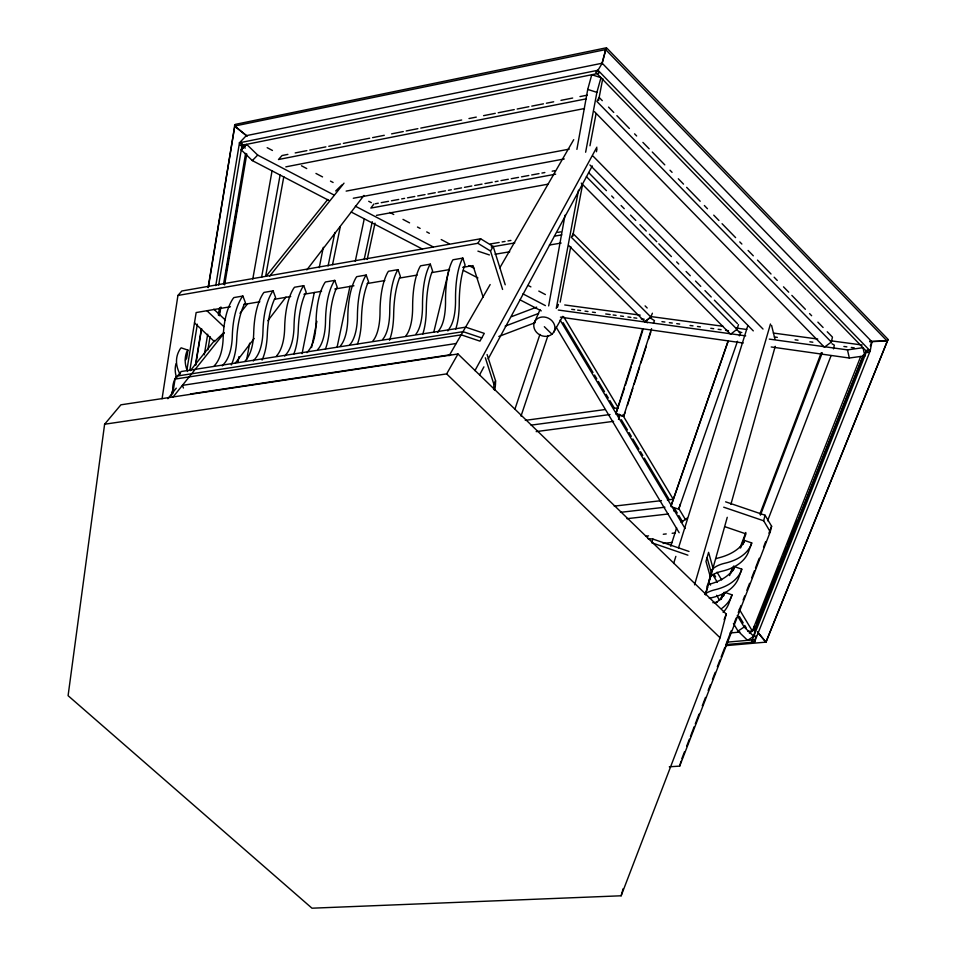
<?xml version="1.0" encoding="UTF-8"?>
<svg xmlns="http://www.w3.org/2000/svg" width="956" height="956" viewBox="0 0 956 956"><rect width="100%" height="100%" fill="white"/><g stroke="black" fill="none" stroke-linecap="round" stroke-linejoin="round"><path stroke-width="1.43" d="M104.61 424.225L68.091 695.681L311.979 908.2L621.149 895.784L720.059 637.76L726.249 614.051L457.984 353.983L120.898 404.818L104.61 424.225L446.643 373.904L457.984 353.983M162.066 398.748L177.936 295.452L181.831 290.994L480.641 238.785L493.2 246.481L505.222 284.78M172.749 393.764L175.056 379.09L181.186 371.525L465.703 327.155L484.274 333.381L479.96 341.137L461.258 334.851L175.056 379.09M180.075 374.226A73.504 40.009 10.4 0 1 180.122 349.06L181.138 347.829L187.962 350.147L186.659 358.392L185.464 360.065M186.946 369.781L196.147 312.552L230.432 306.745M189.957 369.817L197.342 324.192M195.406 365.323L201.405 328.613M208.133 287.481L234.973 124.627L208.324 287.541M195.61 365.335L201.608 328.637M204.285 354.831L207.703 334.218M215.769 285.617L239.478 142.791L246.29 135.656L602.196 63.215L871.932 341.794L870.187 350.9L867.797 352.645L595.755 72.309L598.002 70.254L602.196 63.215M207.882 349.824L210.093 336.584M218.697 285.055L242.286 143.723L239.478 142.791L240.494 145.575L598.838 73.301L598.002 70.254L239.478 142.791M243.326 148.096L243.816 145.157M244.318 147.439L244.808 144.487M218.35 315.074L219.593 307.724M223.561 284.207L245.608 153.354M219.02 314.679L219.522 311.74M224.732 280.825L225.234 277.885M226.476 270.524L226.978 267.584M227.468 264.633L227.97 261.693M228.46 258.741L228.962 255.802M229.452 252.862L229.954 249.91M230.456 246.971L230.946 244.031M231.448 241.079L231.938 238.14M234.172 224.887L234.674 221.947M235.176 219.008L235.666 216.056M236.168 213.116L236.658 210.177M237.16 207.225L237.65 204.285M240.888 185.153L241.378 182.202M241.88 179.262L242.37 176.322M242.872 173.371L243.362 170.431M243.864 167.491L244.366 164.54M219.438 315.767L220.92 306.936M224.648 284.876L246.779 153.928M237.924 362.444L238.964 356.6M252.778 279.068L272.066 170.825M246.756 359.253L249.671 343.168M261.574 277.383L280.108 175.032M548.648 305.908L565.02 215.208M576.898 149.387L587.737 89.41L591.764 74.723L600.966 77.675L596.891 92.362L585.634 152.219M265.649 276.224L283.812 176.645M556.273 308.441L578.5 190.184M560.18 302.12L570.756 246.588M572.704 236.371L582.443 185.225M589.96 145.778L596.078 113.633M598.587 100.476L602.758 78.559M596.436 151.741L597.01 148.801M771.217 346.968L849.334 358.022L864.833 355.859L865.837 350.756M302.06 353.66L314.285 292.464M319.232 267.692L323.307 247.293M311.56 347.554L316.878 321.335M328.087 265.995L334.875 232.499M332.557 264.633L340.3 226.668M337.062 347.339L350.015 286.107M355.262 261.323L364.212 219.055M364.14 259.614L372.266 221.72M367.188 259.423L375.015 223.142M833.489 348.868L834.325 345.152L831.959 343.718M594.477 111.649L824.395 347.207L831.326 342.057L832.461 337.121L827.251 331.78M726.321 644.535L754.511 642.062L756.041 635.573M733.431 623.408L738.008 631.08L747.592 640.353L753.746 636.314L755.455 629.072L753.926 626.515M433.773 332.138L449.153 269.102M669.296 766.796L679.692 766.115L770.249 531.835L771.612 526.254L765.051 515.224L725.616 501.828M770.249 531.835L763.665 520.781L765.051 515.224M742.991 544.43L744.485 540.463L751.715 542.924L751.332 544.43A74.962 41.945 19.3 0 1 724.779 563.251A48.314 27.784 21.5 0 0 711.372 570.146M733.144 570.577L734.614 566.693L741.772 569.143L741.378 570.66A74.233 42.422 19.5 0 1 714.897 589.792A47.824 28.071 21.7 0 0 705.181 593.831M602.017 63.968L606.307 47.8L235.379 124.364L234.543 126.061L246.851 136.039M744.485 540.463L743.84 542.375A82.12 45.816 19 0 1 719.091 557.754A60.515 34.81 21.6 0 0 715.769 558.746M723.453 596.209L724.887 592.397L731.961 594.823L731.567 596.365A73.528 42.865 19.6 0 1 721.959 608.279M734.614 566.693L733.957 568.617A81.332 46.33 19.2 0 1 709.292 584.271M724.887 592.397L724.218 594.345A80.555 46.82 19.3 0 1 715.447 603.105M679.692 766.115L680.983 761.275M601.886 63.777L605.686 49.604L606.833 48.087L887.909 339.201L887.12 340.993L869.733 341.674M705.48 594.907L727.253 517.316M730.886 504.386L775.232 346.323M621.149 895.784L623.121 888.733M694.558 584.833L770.464 324.012M673.633 563.478L675.856 556.356M678.533 547.812L747.855 325.518M642.695 328.84L615.891 413.733L623.611 416.35L625.188 412.347M651.562 328.649L623.611 416.35L615.891 413.733L624.531 388.017M625.427 385.196L631.211 366.853M632.107 364.033L642.802 330.179M739.347 335.855L740.458 332.341M627.447 405.284L632.848 388.351M634.198 384.121L639.6 367.176M640.95 362.945L646.352 346.012M648.598 338.95L650.845 331.899M670.765 546.27L676.633 527.832M672.152 506.991L678.7 509.225L680.349 504.111M581.26 183.122L730.587 334.265L736.992 329.306L738.486 324.646M673.669 510.91L674.506 508.341M671.243 505.33L727.875 341.662M514.878 409.311L539.925 334.409M689.001 551.457L652.9 539.065L651.669 542.733L687.878 555.173M521.008 416.111L547.979 335.532M557.456 307.27L558.4 304.438M670.849 506.549L728.161 341.256M678.7 509.225L737.506 341.232M709.89 576.48L712.997 568.127L708.587 552.353L705.982 561.387L710.439 577.233L706.807 587.008M708.91 580.447L711.491 573.469L707.058 557.647M704.99 594.405L707.583 587.426M720.621 599.257L722.724 593.7M729.548 575.608L732.702 567.267M740.052 547.788L745.823 532.48M721.194 599.4L723.823 592.433M731.197 572.907L733.838 565.94M740.673 547.824L745.943 533.878L724.863 526.684M731.961 594.823L728.675 603.977A73.313 42.996 19.6 0 1 723.13 612.378M741.772 569.143L738.426 578.428A74.018 42.554 19.5 0 1 711.981 597.643A47.681 28.154 21.8 0 0 709.268 598.408M751.715 542.924L748.321 552.353A74.747 42.088 19.4 0 1 721.804 571.27A48.158 27.879 21.5 0 0 710.105 576.647M759.889 514.029L821.288 352.668M760.414 515.188L822.28 352.752M724.11 619.631L726.249 614.051M767.608 520.769L831.075 355.656M681.843 758.67L684.532 751.715M686.683 746.146L689.372 739.191M690.447 736.407L694.199 726.668M695.275 723.883L699.039 714.132M702.266 705.791L705.492 697.438M708.181 690.483L710.332 684.914M712.483 679.346L715.172 672.391M717.323 666.822L720.011 659.855M721.087 657.071L724.839 647.332M725.915 644.547L731.292 630.637M734.519 622.284L736.132 618.102M738.283 612.545L740.972 605.578M743.123 600.01L744.736 595.839M746.887 590.27L749.576 583.315M751.727 577.747L754.415 570.792M755.479 568.007L759.243 558.256M763.545 547.131L765.696 541.562M768.923 533.209L771.612 526.254M747.891 631.402L752.336 630.996L860.699 356.492M756.817 623.312L779.271 566.526M780.359 563.753L783.095 556.834M784.195 554.062L786.931 547.131M788.031 544.37L797.34 520.817M754.846 629.371L863.483 354.676M754.858 629.813L863.34 355.584M870.295 345.953L871.944 341.782L869.96 341.137M618.484 419.397L619.548 416.72L619.189 414.163M754.511 642.062L870.187 350.9L867.2 349.908L751.834 641.141L754.511 642.062L753.89 639.791L727.169 642.145M653.426 323.14L654.454 320.607L649.662 317.583M765.911 642.265L887.909 339.715L765.911 642.265L757.809 632.406M652.398 313.21L650.857 316.998L644.93 321.766L568.689 245.441M534.069 323.271L540.068 309.625M725.891 645.635L765.935 642.133L766.437 641.046M493.607 389.51A61.59 51.385 30.2 0 0 493.846 384.133L495.567 380.835L487.094 354.533M479.661 374.74L483.915 366.865M488.158 358.978L592.29 165.938M474.941 370.629L596.867 147.176M553.596 332.353A10.863 9.381 26.7 0 0 544.191 317.022A10.863 9.381 26.7 0 0 535.264 330.633A10.863 9.381 26.7 0 0 553.596 332.353L562.726 316.364M449.117 355.728L490.153 284.565M499.857 267.752L573.72 139.672M447.838 330.919L450.204 327.155A50.19 18.618 80.4 0 0 455.534 299.539A76.862 27.007 81.1 0 1 462.095 259.303L462.847 258.084L465.118 265.147L464.186 266.879A84.032 29.337 81.2 0 0 459.239 303.195A62.905 23.362 80.4 0 1 455.618 329.378M502.593 289.453L490.5 251.01L493.2 246.481M437.693 332.509L440.083 328.745A50.094 18.833 80.4 0 0 445.532 301.176A76.719 27.318 81.1 0 1 452.236 260.988L453.001 259.769L462.847 258.084M177.936 295.452L477.869 243.29L480.641 238.785M422.767 334.098A62.463 24.223 80.3 0 0 426.316 309.039A83.471 30.449 81.2 0 1 431.658 272.89L432.638 271.157L430.32 264.155L429.531 265.374A76.361 28.035 81 0 0 422.504 305.43A49.843 19.311 80.3 0 1 416.816 332.915L415.884 334.206M389.498 340.216A62.032 25.071 80.2 0 0 393.669 314.297A82.945 31.524 81.1 0 1 399.393 278.316L400.421 276.583L398.055 269.64L397.23 270.847A75.871 29.027 81 0 0 389.749 310.724A49.497 19.98 80.2 0 1 383.715 338.101L382.747 339.38M357.389 344.291A61.614 25.884 80.1 0 0 361.452 319.471A82.419 32.588 81 0 1 367.546 283.669L368.61 281.936L366.208 275.041L365.359 276.26A75.381 29.995 80.9 0 0 357.425 315.958A49.174 20.638 80.1 0 1 351.055 343.204L350.039 344.483M307.019 352.668L309.242 349.753A48.744 21.45 80 0 0 316.03 322.662A74.759 31.213 80.8 0 1 324.538 283.203L325.434 281.984L334.779 280.383L337.217 287.23L336.106 288.951A81.893 33.615 81 0 0 329.653 324.586A61.208 26.672 80 0 1 325.339 349.299M284.745 356.122L287.027 353.218A48.517 21.88 79.9 0 0 294.03 326.211A74.437 31.859 80.8 0 1 302.825 286.872L303.745 285.653L306.231 292.452L305.084 294.161A81.379 34.607 80.9 0 0 298.272 329.641A60.79 27.449 79.9 0 1 293.719 354.222M334.779 280.383L333.895 281.602A74.903 30.939 80.8 0 0 325.518 321.12A48.84 21.259 80 0 1 318.826 348.247L317.774 349.514M405.894 335.771L406.85 334.492A49.736 19.514 80.3 0 0 412.634 307.043A76.205 28.333 81 0 1 419.804 267.035L420.604 265.816L430.32 264.155M373.892 204.022L370.856 208.073L555.663 174.171M253.292 361.033L255.646 358.118A48.194 22.478 79.8 0 0 262.96 331.242A73.959 32.743 80.7 0 1 272.161 292.07L273.117 290.863L275.627 297.603L274.444 299.312A80.878 35.575 80.8 0 0 267.298 334.624A60.395 28.19 79.7 0 1 262.087 360.065M235.164 363.292L254.212 338.472M267.823 320.738L285.964 297.089M306.828 269.903L363.973 195.418M372.888 340.934L373.88 339.643A49.401 20.184 80.2 0 0 380.01 312.313A75.715 29.325 81 0 1 387.634 272.496L388.471 271.277L398.055 269.64M222.258 365.909L224.684 363.005A47.872 23.052 79.7 0 0 232.296 336.237A73.504 33.603 80.6 0 1 241.904 297.244L242.884 296.037L245.429 302.729L244.21 304.438A80.376 36.519 80.8 0 0 236.73 339.595A59.989 28.919 79.6 0 1 231.28 364.905M173.108 396.979L224.194 333.058M239.98 313.305L247.413 304.008M269.712 276.117L344.005 183.158M167.85 398.7L176.298 388.16M190.316 370.689L214.622 340.408M266.043 276.344L327.753 199.469M340.324 346.012L341.352 344.734A49.067 20.829 80.1 0 0 347.805 317.523A75.237 30.281 80.9 0 1 355.883 277.885L356.743 276.666L366.208 275.041M187.962 350.147L186.767 351.808A80.615 43.833 10.7 0 0 187.591 371.502M276.475 355.979L277.575 354.7A48.421 22.06 79.9 0 0 284.673 327.741A74.293 32.122 80.7 0 1 293.6 288.449L294.52 287.242L303.745 285.653M245.178 360.866L246.313 359.587A48.099 22.645 79.8 0 0 253.722 332.748A73.827 33.006 80.7 0 1 263.043 293.635L263.999 292.416L273.117 290.863M214.311 365.73L215.47 364.463A47.776 23.219 79.6 0 0 223.178 337.731A73.361 33.866 80.6 0 1 232.906 298.786L233.885 297.579L242.884 296.037M328.84 200.401L252.312 160.596L241.259 149.889L246.003 144.87M241.259 149.889L246.624 144.344L257.702 155.087L334.242 195.132M252.312 160.596L257.702 155.087M335.687 190.985L341.854 184.986M223.847 332.616L214.467 341.603L194.498 322.853M644.93 321.754L647.594 322.638L644.93 321.766L650.857 316.998L571.353 237.279L573.206 233.742L619.058 279.75M681.162 522.406L687.197 518.068M738.008 631.08L744.15 627.017L753.746 636.314M749.337 633.099L755.455 629.072M505.174 326.127L538.587 313.437M498.829 336.464L535.097 322.686M511.651 316.615L536.71 307.115M234.543 126.061L605.853 49.545M287.887 154.382L282.044 155.541L278.483 159.521L586.398 98.815M295.189 152.936L306.876 150.63M309.792 150.044L325.865 146.866M328.78 146.292L340.467 143.986M343.383 143.4L369.673 138.202M372.589 137.628L384.276 135.31M391.578 133.864L403.265 131.558M406.18 130.972L417.868 128.666M420.783 128.092L461.676 120.002M468.978 118.556L476.279 117.11M483.581 115.664L495.268 113.346M498.184 112.772L514.244 109.593M517.172 109.02L528.847 106.702M531.775 106.128L543.45 103.822M546.378 103.236L553.679 101.79M560.981 100.344L572.668 98.038M579.969 96.592L587.271 95.146M285.82 166.87L584.475 108.53M346.144 191.104L569.202 149.148M353.29 198.262L564.279 158.947M375.361 203.759L378.277 203.21M381.205 202.672L388.506 201.334M391.422 200.796L398.736 199.446M401.651 198.908L404.579 198.37M407.495 197.832L414.808 196.482M417.724 195.944L425.038 194.606M427.953 194.068L435.267 192.718M438.183 192.18L445.496 190.841M448.412 190.304L451.34 189.754M454.255 189.216L461.557 187.878M464.485 187.34L471.786 185.99M474.714 185.452L482.015 184.114M484.943 183.576L492.244 182.226M495.172 181.688L498.088 181.15M501.016 180.612L508.317 179.262M511.245 178.724L518.546 177.386M521.474 176.848L528.776 175.498M531.691 174.96L539.005 173.61M541.921 173.072L544.848 172.534M552.15 171.196L555.077 170.658M376.437 215.375L547.8 184.221M490.38 243.959L499.175 242.454M502.115 241.94L505.043 241.438M507.983 240.936L510.91 240.434M557.85 232.368L560.778 231.866M491.217 246.983L514.758 242.944M554.48 236.144L561.829 234.889M495.041 254.272L509.727 251.775M549.389 245.047L561.148 243.051M243.661 304.498L259.841 301.749M274.539 299.264L290.708 296.515M303.948 294.269L321.586 291.281M334.815 289.035L353.935 285.796M367.164 283.55L384.802 280.562M399.512 278.065L417.151 275.077M431.849 272.579L449.499 269.592M462.728 267.345L473.017 265.601L483.174 297.304M177.589 375.971L463.098 331.672L481.74 337.934M456.287 343.479L182.381 385.376L183.444 388.017M190.519 393.944L450.718 354.688M769.281 339.105L847.47 349.884L862.993 347.697L864.833 355.859M525.286 420.365L605.017 409.562M613.872 408.355L618.305 407.758M531.094 425.133L610.036 414.522M536.185 431.61L613.573 421.321M614.254 506.13L661.444 500.633M667.348 499.952L673.251 499.259M620.456 512.344L664.922 507.218M626.945 518.69L668.399 513.97M645.587 536.208L648.538 535.874M663.285 534.261L666.236 533.926M672.14 533.281L675.091 532.958M663.165 543.414L672.068 542.446M712.829 602.674L717.263 602.244M730.121 632.992L739.896 632.059M869.852 341.507L886.989 340.886M564.745 304.964L640.197 315.133M650.558 316.52L723.047 326.283M736.371 328.075L746.72 329.473M773.356 333.058L817.739 339.033M831.051 340.826L862.121 345.008M571.712 309.326L574.664 309.72M577.627 310.126L580.579 310.533M585.024 311.142L587.976 311.536M592.421 312.146L595.373 312.552M605.734 313.962L610.167 314.572M613.131 314.966L616.082 315.372M620.528 315.982L623.479 316.388M627.925 316.986L630.876 317.392M633.84 317.798L636.792 318.205M641.237 318.802L644.189 319.208M661.946 321.634L664.898 322.029M669.343 322.638L672.295 323.044M676.74 323.654L679.692 324.048M690.053 325.47L693.004 325.865M697.45 326.474L700.401 326.88M710.762 328.29L713.714 328.697M718.159 329.294L721.111 329.7M725.556 330.31L728.508 330.716M738.869 332.126L741.832 332.533M774.372 336.966L777.336 337.372M795.081 339.786L798.045 340.193M809.875 341.806L812.827 342.212M843.897 346.454L846.861 346.861M851.294 347.458L854.258 347.865M558.316 310.043L745.68 335.855M560.455 317.165L743.218 343.013M587.737 89.41L596.891 92.362M477.916 251.129L489.4 254.941M723.716 507.194L763.665 520.781M351.27 212.065L422.528 249.134M463.421 270.405L477.94 277.957M520.16 299.909L541.275 310.891M355.357 206.185L433.223 246.923M468.858 265.565L474.128 268.325M522.956 293.874L545.398 305.609M242.681 146.65L245.322 148.037M267.178 147.69L272.448 150.474M301.463 165.782L306.733 168.567M315.958 173.442L322.554 176.92M330.465 181.102L333.106 182.488M368.705 201.286L371.346 202.672M389.797 212.423L393.752 214.502M402.99 219.378L409.574 222.856M417.485 227.038L420.126 228.424M426.723 231.914L429.352 233.3M441.218 239.562L449.141 243.744M528.25 285.497L530.891 286.896M538.802 291.066L545.386 294.556M477.869 243.29L490.5 251.01M737.16 330.31L739.358 331.66M234.543 125.905L247.042 136.039M206.902 310.724L223.812 326.641M213.821 309.182L225.389 320.081M446.643 373.904L720.059 637.76M544.334 326.701L551.947 334.194M645.109 305.896L647.188 307.987M586.387 176.621L736.992 329.306M589.924 164.958L753.292 330.884M588.609 172.57L606.427 190.638M611.673 195.956L613.764 198.083M621.101 205.528L624.244 208.719M630.53 215.1L635.776 220.418M639.97 224.672L646.256 231.053M649.399 234.244L656.736 241.689M658.839 243.816L671.411 256.578M676.657 261.896L678.748 264.023M686.085 271.468L690.28 275.722M695.514 281.04L700.76 286.358M704.954 290.612L711.24 296.993M714.383 300.184L737.446 323.582M593.09 156.151L763.019 329.043M602.292 100.667L599.161 97.452L596.879 101.432L831.326 342.057M608.542 107.084L613.752 112.438M616.871 115.64L629.371 128.486M634.581 133.84L636.66 135.979M642.91 142.396L649.16 148.813M652.279 152.028L664.779 164.862M669.989 170.216L672.068 172.355M678.318 178.772L683.528 184.126M686.647 187.328L700.186 201.238M704.357 205.516L707.476 208.731M713.726 215.148L718.936 220.501M722.067 223.704L735.606 237.614M739.765 241.904L741.856 244.043M748.094 250.46L753.304 255.814M757.475 260.092L771.014 274.002M774.133 277.204L777.264 280.419M783.514 286.836L788.724 292.189M791.843 295.392L805.382 309.302M809.553 313.58L811.632 315.719M817.882 322.148L823.092 327.49M598.002 70.254L870.187 350.9M605.686 49.604L887.12 340.993M757.51 631.82L765.935 642.133M563.538 316.555L618.03 407.316M622.643 414.976L673.287 499.343M678.664 508.293L685.572 519.789M717.036 572.202L721.637 579.874M739.287 609.271L752.336 630.996M563.12 322.65L593.007 372.481M594.536 375.027L596.843 378.863M598.372 381.42L604.503 391.637M606.032 394.195L608.327 398.031M609.868 400.588L614.457 408.248M621.364 419.744L627.495 429.973M629.024 432.518L631.318 436.354M632.86 438.912L638.99 449.129M640.52 451.686L642.814 455.522M644.344 458.079L668.865 498.96M674.996 509.178L677.302 513.014M678.832 515.559L682.668 521.952M714.084 574.329L715.614 576.886M739.37 616.489L743.206 622.882M744.736 625.439L746.266 627.984M560.096 320.045L685.105 528.525M712.71 574.58L717.311 582.252M737.255 615.509L744.15 627.017M556.153 327.143L679.178 532.743M708.982 582.551L710.511 585.108M716.618 595.313L719.677 600.428M485.337 357.783L493.846 384.133M771.564 325.363L775.005 339.272M847.47 349.884L849.334 358.022M172.94 392.319A72.799 40.487 10.3 0 1 176.31 376.545M171.471 395.724A72.596 40.618 10.2 0 1 172.211 391.135M176.645 377.751A73.289 40.152 10.4 0 1 175.988 363.722M647.965 538.67A45.207 36.328 18.7 0 1 652.9 539.065M495.567 380.835A61.411 51.313 30.2 0 1 494.742 390.144"/></g></svg>
